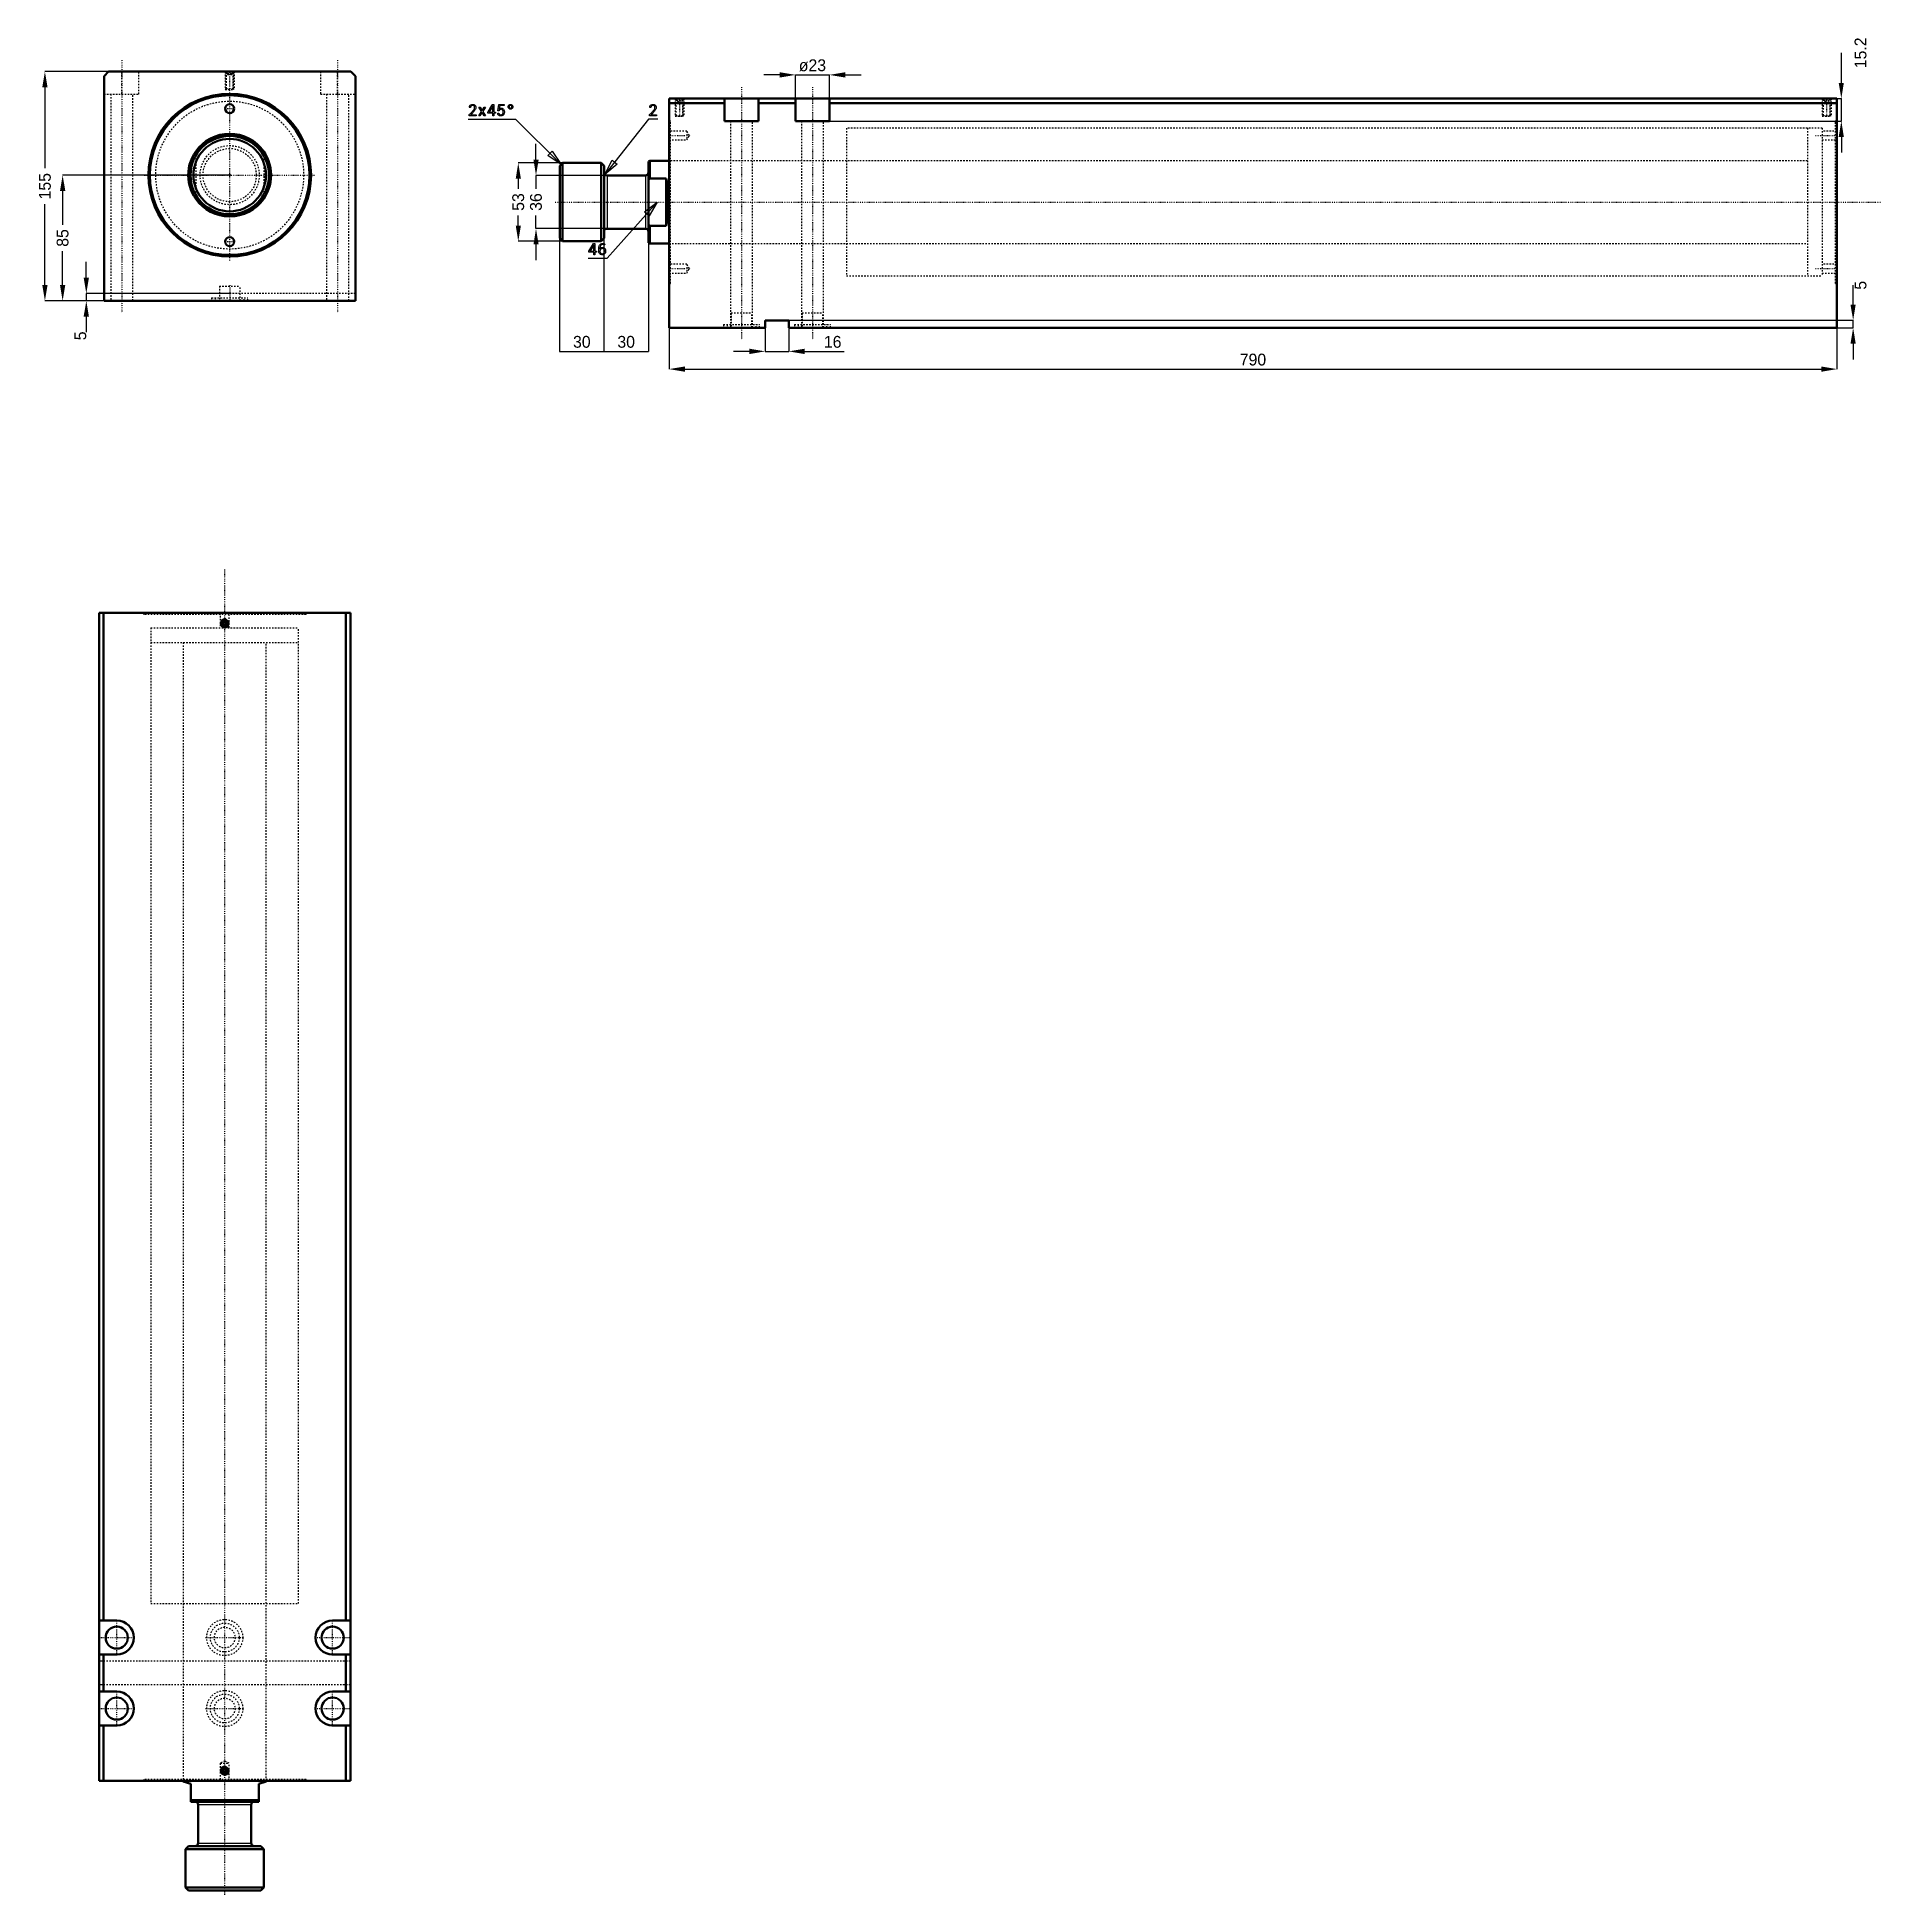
# Model space of a CAD drawing. Header units: millimetres. Extents: x -130 to 1117, y -1163 to 93.
import ezdxf

# ---------------------------------------------------------------- set-up
doc = ezdxf.new("R2010")
doc.units = ezdxf.units.MM
doc.linetypes.add('Center', pattern=[1.5, 0.45, -0.5, 0.05, -0.5])
doc.linetypes.add('Dashed', pattern=[2, 1, -1])
for name, color, linetype, lineweight in [('2d ConnectionPoints', 7, 'Continuous', 50), ('AM_0', 7, 'Continuous', 50), ('AM_4', 3, 'Continuous', 25), ('AM_5', 3, 'Continuous', 25), ('AM_7', 7, 'Center', 25), ('AM_9', 6, 'Dashed', 25)]:
    doc.layers.add(name, color=color, linetype=linetype, lineweight=lineweight)
doc.dimstyles.new('ISO-25', dxfattribs={"dimtxt": 2.5, "dimasz": 2.5, "dimexe": 1.25, "dimexo": 0.625, "dimtad": 1, "dimtxsty": 'Standard', "dimcen": 2.5, "dimadec": 0, "dimazin": 0, "dimtfac": 1, "dimtmove": 0, "dimatfit": 3, "dimfxl": 0, "dimarcsym": 0})

# ---------------------------------------------------------------- blocks, each defined once
blk = doc.blocks.new('1_JECX_MF_TLA_100_650_0_rod__0_in_JECX_MF_160_TLA_100_650_0__0')
at = {"layer": 'AM_0'}
for p, q in [((-23, 13.2), (-23, 16)), ((23, 16), (23, 13.2)), ((-23, -16), (-23, -13.2)), ((23, -13.2), (23, -16))]:
    blk.add_line(p, q, dxfattribs=at)
for points in [[(-23, 16), (-24.3, 13.9), (-25.4, 11.7), (-26.3, 9.5), (-27.1, 7.1), (-27.6, 4.8), (-27.9, 2.3), (-28, -0.1), (-27.9, -2.6), (-27.6, -5), (-27, -7.4), (-26.3, -9.7), (-25.3, -11.9), (-24.2, -14.1), (-23, -16)], [(23, -16), (24.3, -13.9), (25.4, -11.7), (26.3, -9.5), (27.1, -7.1), (27.6, -4.8), (27.9, -2.3), (28, 0.1), (27.9, 2.6), (27.6, 5), (27, 7.4), (26.3, 9.7), (25.3, 11.9), (24.2, 14.1), (23, 16)]]:
    blk.add_lwpolyline(points, dxfattribs=at)
for radius in [26.5, 24.5]:
    blk.add_circle((0, 0), radius, dxfattribs=at)
for radius, start, end in [(28, 34.7719, 145.2281), (27.5, 33.2419, 146.7581), (27.5, 213.2419, 326.7581), (28, 214.7719, 325.2281)]:
    blk.add_arc((0, 0), radius, start, end, dxfattribs=at)
at = {"layer": 'AM_9'}
for p, q in [((-23, 13.2), (-23, -13.2)), ((23, 13.2), (23, -13.2))]:
    blk.add_line(p, q, dxfattribs=at)
for radius in [20, 18]:
    blk.add_circle((0, 0), radius, dxfattribs=at)
blk = doc.blocks.new('2_JECX_MF_EXLA_100_650_0_body__0_in_JECX_MF_160_TLA_100_650_0__0')
at = {"layer": 'AM_0'}
for p, q in [((-82, 70), (-85, 67)), ((-85, 67), (-85, -85)), ((82, 70), (-82, 70)), ((85, 67), (82, 70)), ((85, -85), (85, 67)), ((-85, -85), (85, -85))]:
    blk.add_line(p, q, dxfattribs=at)
for centre, radius in [((0, 0), 55), ((0, 0), 54), ((0, 45), 3), ((0, -45), 3)]:
    blk.add_circle(centre, radius, dxfattribs=at)
at = {"layer": 'AM_5', "linetype": 'Dashed'}
for p, q in [((-3, 70), (-3, 58)), ((3, 70), (3, 58))]:
    blk.add_line(p, q, dxfattribs=at)
at = {"layer": 'AM_7'}
for p, q in [((-73, 77.8), (-73, -92.7)), ((73, 77.8), (73, -92.7)), ((0, -57.8), (0, 70.6)), ((-3.2, 45), (3.1, 45)), ((-57.8, 0), (57.8, 0)), ((-3.2, -45), (3.1, -45)), ((0, -74.5), (0, -85.5))]:
    blk.add_line(p, q, dxfattribs=at)
at = {"layer": 'AM_9'}
for p, q in [((-73, 54.8), (-73, 70)), ((-61.5, 54.8), (-61.5, 70)), ((-3, 70), (-2.5, 69.5)), ((-2.5, 69.5), (-2.5, 58.5)), ((-2.5, 69.5), (2.5, 69.5)), ((-1.9, 70), (-2.4, 69.5)), ((-2.4, 69.5), (-2.4, 58)), ((-2.4, 69.5), (2.4, 69.5)), ((-1.4, 68), (-1.4, 70)), ((-1.4, 68), (1.4, 68)), ((-0.7, 68), (-0.7, 70)), ((0.7, 68), (0.7, 70)), ((1.4, 68), (1.4, 70)), ((2.4, 69.5), (1.9, 70)), ((2.4, 58), (2.4, 69.5)), ((2.5, 69.5), (3, 70)), ((2.5, 58.5), (2.5, 69.5)), ((61.5, 70), (61.5, 54.8)), ((73, 54.8), (73, 70)), ((-85, 54.8), (-61.5, 54.8)), ((-80.5, 54.8), (-80.5, -85)), ((-65.5, -85), (-65.5, 54.8)), ((-2.5, 58.5), (-3, 58)), ((-3, 58), (3, 58)), ((-2.5, 58.5), (2.5, 58.5)), ((3, 58), (2.5, 58.5)), ((61.5, 54.8), (85, 54.8)), ((65.5, 54.8), (65.5, -85)), ((80.5, -85), (80.5, 54.8)), ((-7, -75), (7, -75)), ((-7, -75), (-7, -85)), ((7, -85), (7, -75)), ((85, -80), (-85, -80)), ((-12.2, -82.9), (12.2, -82.9)), ((-12.2, -82.9), (-12.2, -85)), ((-9.8, -82.9), (-9.8, -85)), ((9.8, -85), (9.8, -82.9)), ((12.2, -85), (12.2, -82.9))]:
    blk.add_line(p, q, dxfattribs=at)
blk.add_circle((0, 0), 50, dxfattribs=at)
blk = doc.blocks.new('*D3')
at = {"layer": 'AM_5', "color": 0, "lineweight": -2}
for p, q in [((-82, 70), (-125, 70)), ((-125, 59.3), (-125, 4.6)), ((-125, -74.3), (-125, -19.6)), ((-85, -85), (-125, -85))]:
    blk.add_line(p, q, dxfattribs=at)
at = {"layer": 'AM_5', "color": 0}
for points in [[(-123.2, 59.3), (-126.8, 59.3), (-125, 70)], [(-126.8, -74.3), (-123.2, -74.3), (-125, -85)]]:
    blk.add_solid(points, dxfattribs=at)
at = {"layer": 'Defpoints', "color": 0}
for p in [(-82, 70), (-125, -85), (-85, -85)]:
    blk.add_point(p, dxfattribs=at)
at = {"layer": 'AM_5', "color": 0, "insert": (-125, -7.5), "char_height": 8, "attachment_point": 5, "rotation": 90}
blk.add_mtext('155', dxfattribs=at)
blk = doc.blocks.new('*D4')
at = {"layer": 'AM_5', "color": 0, "lineweight": -2}
for p, q in [((0, 0), (-113, 0)), ((-113, -10.7), (-113, -33.6)), ((-113, -74.3), (-113, -51.4)), ((-85, -85), (-113, -85))]:
    blk.add_line(p, q, dxfattribs=at)
at = {"layer": 'AM_5', "color": 0}
for points in [[(-111.2, -10.7), (-114.8, -10.7), (-113, 0)], [(-114.8, -74.3), (-111.2, -74.3), (-113, -85)]]:
    blk.add_solid(points, dxfattribs=at)
at = {"layer": 'Defpoints', "color": 0}
for p in [(0, 0), (-113, -85), (-85, -85)]:
    blk.add_point(p, dxfattribs=at)
at = {"layer": 'AM_5', "color": 0, "insert": (-113, -42.5), "char_height": 8, "attachment_point": 5, "rotation": 90}
blk.add_mtext('85', dxfattribs=at)
blk = doc.blocks.new('*D5')
at = {"layer": 'AM_5', "color": 0, "lineweight": -2}
for p, q in [((-97, -69.3), (-97, -58.7)), ((0, -80), (-97, -80)), ((-97, -80), (-97, -85)), ((-85, -85), (-97, -85)), ((-97, -95.7), (-97, -106.3))]:
    blk.add_line(p, q, dxfattribs=at)
at = {"layer": 'AM_5', "color": 0}
for points in [[(-98.8, -69.3), (-95.2, -69.3), (-97, -80)], [(-95.2, -95.7), (-98.8, -95.7), (-97, -85)]]:
    blk.add_solid(points, dxfattribs=at)
at = {"layer": 'Defpoints', "color": 0}
for p in [(-97, -85), (-85, -85), (0, -80)]:
    blk.add_point(p, dxfattribs=at)
at = {"layer": 'AM_5', "color": 0, "insert": (-101, -108.7), "char_height": 8, "attachment_point": 5, "rotation": 90}
blk.add_mtext('5', dxfattribs=at)
blk = doc.blocks.new('1_JECX_MF_TLA_100_650_0_rod__0_in_JECX_MF_160_TLA_100_650_0__4')
at = {"layer": 'AM_0'}
for p, q in [((-28, 0), (-28, -0.4)), ((28, -0.4), (28, 0)), ((-23, -2), (-28, -0.4)), ((-23, -14), (-23, -2)), ((28, -0.4), (23, -2)), ((23, -2), (23, -14)), ((-23, -13), (23, -13)), ((-23, -14), (23, -14)), ((-18, -16), (-18, -42)), ((18, -42), (18, -16)), ((-24.5, -44), (-26.5, -46)), ((-26.5, -46), (26.5, -46)), ((-26.5, -46), (-26.5, -72)), ((-24.5, -44), (24.5, -44)), ((26.5, -46), (24.5, -44)), ((26.5, -72), (26.5, -46)), ((-26.5, -72), (-24.5, -74)), ((-26.5, -72), (26.5, -72)), ((-24.5, -74), (24.5, -74)), ((24.5, -74), (26.5, -72))]:
    blk.add_line(p, q, dxfattribs=at)
for centre, start, end in [((-20, -16), 360, 90), ((20, -16), 90, 180), ((-20, -42), 270, 360), ((20, -42), 180, 270)]:
    blk.add_arc(centre, 2, start, end, dxfattribs=at)
at = {"layer": 'AM_4'}
for p, q in [((-18, -16), (18, -16)), ((-18, -42), (18, -42))]:
    blk.add_line(p, q, dxfattribs=at)
at = {"layer": 'AM_7'}
blk.add_line((0, -77), (0, 819.7), dxfattribs=at)
at = {"layer": 'AM_9'}
for p, q in [((-50, 780), (50, 780)), ((-50, 780), (-50, 770)), ((50, 770), (50, 780)), ((-50, 770), (50, 770)), ((-28, 770), (-28, 0)), ((28, 0), (28, 770))]:
    blk.add_line(p, q, dxfattribs=at)
blk = doc.blocks.new('2_JECX_MF_EXLA_100_650_0_body__0_in_JECX_MF_160_TLA_100_650_0__4')
at = {"layer": 'AM_0'}
for p, q in [((85, 790), (-85, 790)), ((-85, 790), (-85, 0)), ((-82, 790), (-82, 108.5)), ((-0.7, 784.2), (-1.4, 783)), ((-1.4, 783), (-0.7, 781.8)), ((0.7, 784.2), (-0.7, 784.2)), ((-0.7, 781.8), (0.7, 781.8)), ((1.4, 783), (0.7, 784.2)), ((0.7, 781.8), (1.4, 783)), ((82, 790), (82, 108.5)), ((85, 790), (85, 0)), ((-73, 108.5), (-85, 108.5)), ((85, 108.5), (73, 108.5)), ((-85, 85.5), (-73, 85.5)), ((-82, 85.5), (-82, 60.5)), ((73, 85.5), (85, 85.5)), ((82, 85.5), (82, 60.5)), ((-73, 60.5), (-85, 60.5)), ((85, 60.5), (73, 60.5)), ((-85, 37.5), (-73, 37.5)), ((-82, 37.5), (-82, 0)), ((73, 37.5), (85, 37.5)), ((82, 37.5), (82, 0)), ((85, 0), (-85, 0)), ((-0.7, 8.3), (-1.4, 7)), ((-1.4, 7), (-0.7, 5.8)), ((0.7, 8.3), (-0.7, 8.3)), ((-0.7, 5.8), (0.7, 5.8)), ((1.4, 7), (0.7, 8.3)), ((0.7, 5.8), (1.4, 7))]:
    blk.add_line(p, q, dxfattribs=at)
for centre, radius in [((0, 783), 2.46), ((0, 783), 2.4), ((0, 783), 1.9), ((-73, 97), 7.5), ((73, 97), 7.5), ((-73, 49), 7.5), ((73, 49), 7.5), ((0, 7), 2.46), ((0, 7), 2.4), ((0, 7), 1.9)]:
    blk.add_circle(centre, radius, dxfattribs=at)
for centre, start, end in [((-73, 97), 270, 90), ((73, 97), 90, 270), ((-73, 49), 270, 90), ((73, 49), 90, 270)]:
    blk.add_arc(centre, 11.5, start, end, dxfattribs=at)
at = {"layer": 'AM_5'}
for centre in [(0, 783), (0, 7)]:
    blk.add_arc(centre, 3, 75, 15, dxfattribs=at)
at = {"layer": 'AM_7'}
for p, q in [((-3.2, 783), (3.1, 783)), ((-73, 84.9), (-73, 109.1)), ((73, 84.9), (73, 109.1)), ((-85.1, 97), (-60.9, 97)), ((-12.9, 97), (12.9, 97)), ((60.9, 97), (85.1, 97)), ((-73, 36.9), (-73, 61.1)), ((73, 36.9), (73, 61.1)), ((-85.1, 49), (-60.9, 49)), ((-12.9, 49), (12.9, 49)), ((60.9, 49), (85.1, 49)), ((-3.2, 7), (3.1, 7))]:
    blk.add_line(p, q, dxfattribs=at)
at = {"layer": 'AM_9'}
for p, q in [((-55, 790), (-55, 789)), ((55, 789), (-55, 789)), ((-54, 790), (-54, 789)), ((-50, 780), (50, 780)), ((-50, 780), (-50, 120)), ((-3, 790), (-3, 780)), ((3, 780), (3, 790)), ((50, 120), (50, 780)), ((54, 789), (54, 790)), ((55, 789), (55, 790)), ((-50, 120), (50, 120)), ((-28, 120), (-28, 0)), ((28, 0), (28, 120)), ((85, 81), (-85, 81)), ((85, 65), (-85, 65)), ((0, 13.7), (-3, 12)), ((3, 12), (0, 13.7)), ((55, 1), (-55, 1)), ((-55, 1), (-55, 0)), ((-54, 1), (-54, 0)), ((-3, 12), (-3, 0)), ((-3, 12), (3, 12)), ((3, 0), (3, 12)), ((54, 0), (54, 1)), ((55, 0), (55, 1))]:
    blk.add_line(p, q, dxfattribs=at)
for centre, radius in [((0, 97), 12.2), ((0, 97), 9.75), ((0, 97), 7), ((0, 49), 12.2), ((0, 49), 9.75), ((0, 49), 7)]:
    blk.add_circle(centre, radius, dxfattribs=at)
blk = doc.blocks.new('1_JECX_MF_TLA_100_650_0_rod__0_in_JECX_MF_160_TLA_100_650_0__2')
at = {"layer": 'AM_0'}
for p, q in [((-72, 26.5), (-74, 24.5)), ((-46, 26.5), (-72, 26.5)), ((-72, 26.5), (-72, -26.5)), ((-44, 24.5), (-46, 26.5)), ((-46, 26.5), (-46, -26.5)), ((-13, 28), (-14, 27.5)), ((-14, 27.5), (-14, -27.5)), ((0, 28), (-13, 28)), ((-13, 28), (-13, 16)), ((-74, 24.5), (-74, -24.5)), ((-44, 24.5), (-44, -24.5)), ((-16, 18), (-42, 18)), ((-13, 16), (-14, 15.1)), ((-2, 16), (-13, 16)), ((-2, 16), (-2, -16)), ((-74, -24.5), (-72, -26.5)), ((-46, -26.5), (-44, -24.5)), ((-42, -18), (-16, -18)), ((-14, -15.1), (-13, -16)), ((-13, -16), (-2, -16)), ((-13, -16), (-13, -28)), ((-72, -26.5), (-46, -26.5)), ((-14, -27.5), (-13, -28)), ((-13, -28), (0, -28))]:
    blk.add_line(p, q, dxfattribs=at)
blk.add_lwpolyline([(-2, -16), (-1.6, -13.9), (-1.2, -11.7), (-0.9, -9.5), (-0.7, -7.1), (-0.5, -4.8), (-0.4, -2.3), (-0.4, 0.1), (-0.4, 2.6), (-0.5, 5), (-0.7, 7.4), (-0.9, 9.7), (-1.2, 11.9), (-1.6, 14.1), (-2, 16)], dxfattribs=at)
for centre, start, end in [((-42, 20), 180, 270), ((-16, 20), 270, 360), ((-42, -20), 90, 180), ((-16, -20), 0, 90)]:
    blk.add_arc(centre, 2, start, end, dxfattribs=at)
at = {"layer": 'AM_4'}
for p, q in [((-42, 18), (-42, -18)), ((-16, 18), (-16, -18))]:
    blk.add_line(p, q, dxfattribs=at)
at = {"layer": 'AM_7'}
blk.add_line((-77, 0), (819.7, 0), dxfattribs=at)
at = {"layer": 'AM_9'}
for p, q in [((770, 50), (770, -50)), ((780, 50), (770, 50)), ((780, 50), (780, -50)), ((770, 28), (0, 28)), ((0, -28), (770, -28)), ((770, -50), (780, -50))]:
    blk.add_line(p, q, dxfattribs=at)
blk = doc.blocks.new('2_JECX_MF_EXLA_100_650_0_body__0_in_JECX_MF_160_TLA_100_650_0__2')
at = {"layer": 'AM_0'}
for p, q in [((0, -85), (0, 70)), ((790, 70), (0, 70)), ((37.5, 67), (0, 67)), ((37.5, 70), (37.5, 54.8)), ((60.5, 54.8), (60.5, 70)), ((85.5, 67), (60.5, 67)), ((85.5, 70), (85.5, 54.8)), ((108.5, 54.8), (108.5, 70)), ((790, 67), (108.5, 67)), ((790, -85), (790, 70)), ((37.5, 54.8), (60.5, 54.8)), ((85.5, 54.8), (108.5, 54.8)), ((65, -85), (0, -85)), ((65, -80), (65, -85)), ((81, -80), (65, -80)), ((81, -85), (81, -80)), ((790, -85), (81, -85))]:
    blk.add_line(p, q, dxfattribs=at)
at = {"layer": 'AM_5', "linetype": 'Dashed'}
for p, q in [((4, 70), (4, 58)), ((10, 70), (10, 58)), ((780, 70), (780, 58)), ((786, 70), (786, 58))]:
    blk.add_line(p, q, dxfattribs=at)
at = {"layer": 'AM_7'}
for p, q in [((49, 77.8), (49, -92.7)), ((97, 77.8), (97, -92.7)), ((7, 70.6), (7, 57.4)), ((783, 70.6), (783, 57.4)), ((-0.7, 45), (14.4, 45)), ((775.6, 45), (790.7, 45)), ((-0.7, -45), (14.4, -45)), ((775.6, -45), (790.7, -45))]:
    blk.add_line(p, q, dxfattribs=at)
at = {"layer": 'AM_9'}
for p, q in [((4, 70), (4.5, 69.5)), ((4.5, 69.5), (4.5, 58.5)), ((4.5, 69.5), (9.5, 69.5)), ((5.1, 70), (4.6, 69.5)), ((4.6, 69.5), (4.6, 58)), ((4.6, 69.5), (9.4, 69.5)), ((5.8, 68), (5.8, 70)), ((5.8, 68), (8.2, 68)), ((7, 68), (7, 70)), ((8.2, 68), (8.2, 70)), ((9.4, 69.5), (8.9, 70)), ((9.4, 58), (9.4, 69.5)), ((9.5, 69.5), (10, 70)), ((9.5, 58.5), (9.5, 69.5)), ((780, 70), (780.5, 69.5)), ((780.5, 69.5), (780.5, 58.5)), ((780.5, 69.5), (785.5, 69.5)), ((781.1, 70), (780.6, 69.5)), ((780.6, 69.5), (785.4, 69.5)), ((780.6, 69.5), (780.6, 58)), ((781.8, 68), (781.8, 70)), ((781.8, 68), (784.2, 68)), ((783, 68), (783, 70)), ((784.2, 68), (784.2, 70)), ((785.4, 69.5), (784.9, 70)), ((785.4, 58), (785.4, 69.5)), ((785.5, 69.5), (786, 70)), ((785.5, 58.5), (785.5, 69.5)), ((1, 55), (0, 55)), ((1, 54), (0, 54)), ((1, -55), (1, 55)), ((4.5, 58.5), (4, 58)), ((4, 58), (10, 58)), ((4.5, 58.5), (9.5, 58.5)), ((10, 58), (9.5, 58.5)), ((41.5, 54.8), (41.5, -85)), ((56.5, -85), (56.5, 54.8)), ((89.5, 54.8), (89.5, -85)), ((104.5, -85), (104.5, 54.8)), ((780.5, 58.5), (780, 58)), ((780, 58), (786, 58)), ((780.5, 58.5), (785.5, 58.5)), ((786, 58), (785.5, 58.5)), ((789, -55), (789, 55)), ((790, 55), (789, 55)), ((790, 54), (789, 54)), ((12, 48), (0, 48)), ((0, 42), (12, 42)), ((13.7, 45), (12, 48)), ((12, 48), (12, 42)), ((12, 42), (13.7, 45)), ((780, 50), (120, 50)), ((120, 50), (120, -50)), ((780, 50), (780, -50)), ((790, 48), (780, 48)), ((780, 42), (790, 42)), ((120, 28), (0, 28)), ((0, -28), (120, -28)), ((12, -42), (0, -42)), ((0, -48), (12, -48)), ((13.7, -45), (12, -42)), ((12, -42), (12, -48)), ((12, -48), (13.7, -45)), ((120, -50), (780, -50)), ((790, -42), (780, -42)), ((780, -48), (790, -48)), ((0, -54), (1, -54)), ((0, -55), (1, -55)), ((789, -54), (790, -54)), ((789, -55), (790, -55)), ((42, -75), (56, -75)), ((42, -75), (42, -85)), ((56, -85), (56, -75)), ((90, -75), (104, -75)), ((90, -75), (90, -85)), ((104, -85), (104, -75)), ((36.8, -82.9), (61.2, -82.9)), ((36.8, -82.9), (36.8, -85)), ((39.2, -82.9), (39.2, -85)), ((58.8, -85), (58.8, -82.9)), ((61.2, -85), (61.2, -82.9)), ((84.8, -82.9), (109.2, -82.9)), ((84.8, -82.9), (84.8, -85)), ((87.3, -82.9), (87.3, -85)), ((106.8, -85), (106.8, -82.9)), ((109.2, -85), (109.2, -82.9))]:
    blk.add_line(p, q, dxfattribs=at)
blk = doc.blocks.new('*D21')
at = {"layer": 'AM_5', "color": 0, "lineweight": -2}
for p, q in [((372.1, 67.8), (361.4, 67.8)), ((382.7, 51.8), (382.7, 67.8)), ((382.7, 67.8), (405.7, 67.8)), ((405.7, 51.8), (405.7, 67.8)), ((416.4, 67.8), (427.1, 67.8))]:
    blk.add_line(p, q, dxfattribs=at)
at = {"layer": 'AM_5', "color": 0}
for points in [[(372.1, 69.6), (372.1, 66), (382.7, 67.8)], [(416.4, 69.6), (416.4, 66), (405.7, 67.8)]]:
    blk.add_solid(points, dxfattribs=at)
at = {"layer": 'Defpoints', "color": 0}
for p in [(405.7, 67.8), (382.7, 51.8), (405.7, 51.8)]:
    blk.add_point(p, dxfattribs=at)
at = {"layer": 'AM_5', "color": 0, "insert": (394.2, 74.2), "char_height": 8, "attachment_point": 5}
blk.add_mtext('ø23', dxfattribs=at)
blk = doc.blocks.new('*D22')
at = {"layer": 'AM_5', "color": 0, "lineweight": -2}
for p, q in [((1090.2, 62.4), (1090.2, 82.7)), ((405.7, 51.8), (1090.2, 51.8)), ((1090.2, 36.6), (1090.2, 51.8)), ((405.7, 36.6), (1090.2, 36.6)), ((1090.2, 25.9), (1090.2, 15.2))]:
    blk.add_line(p, q, dxfattribs=at)
at = {"layer": 'AM_5', "color": 0}
for points in [[(1088.4, 62.4), (1091.9, 62.4), (1090.2, 51.8)], [(1088.4, 25.9), (1091.9, 25.9), (1090.2, 36.6)]]:
    blk.add_solid(points, dxfattribs=at)
at = {"layer": 'Defpoints', "color": 0}
for p in [(405.7, 51.8), (1090.2, 51.8), (405.7, 36.6)]:
    blk.add_point(p, dxfattribs=at)
at = {"layer": 'AM_5', "color": 0, "insert": (1103.2, 82.7), "char_height": 8, "attachment_point": 5, "rotation": 90}
blk.add_mtext('15.2', dxfattribs=at)
blk = doc.blocks.new('*D23')
at = {"layer": 'AM_5', "color": 0, "lineweight": -2}
for p, q in [((297.2, -103.2), (297.2, -131.2)), ((1087.2, -103.2), (1087.2, -131.2)), ((307.9, -131.2), (1076.6, -131.2))]:
    blk.add_line(p, q, dxfattribs=at)
at = {"layer": 'AM_5', "color": 0}
for points in [[(307.9, -129.4), (307.9, -133), (297.2, -131.2)], [(1076.6, -129.4), (1076.6, -133), (1087.2, -131.2)]]:
    blk.add_solid(points, dxfattribs=at)
at = {"layer": 'Defpoints', "color": 0}
for p in [(297.2, -103.2), (1087.2, -103.2), (1087.2, -131.2)]:
    blk.add_point(p, dxfattribs=at)
at = {"layer": 'AM_5', "color": 0, "insert": (692.2, -124.8), "char_height": 8, "attachment_point": 5}
blk.add_mtext('790', dxfattribs=at)
blk = doc.blocks.new('*D24')
at = {"layer": 'AM_5', "color": 0, "lineweight": -2}
for p, q in [((253.2, -42.7), (253.2, -119.2)), ((283.2, -38.2), (283.2, -119.2)), ((253.2, -119.2), (283.2, -119.2))]:
    blk.add_line(p, q, dxfattribs=at)
at = {"layer": 'Defpoints', "color": 0}
for p in [(253.2, -42.7), (283.2, -38.2), (283.2, -119.2)]:
    blk.add_point(p, dxfattribs=at)
at = {"layer": 'AM_5', "color": 0, "insert": (268.2, -112.8), "char_height": 8, "attachment_point": 5}
blk.add_mtext('30', dxfattribs=at)
blk = doc.blocks.new('*D25')
at = {"layer": 'AM_5', "color": 0, "lineweight": -2}
for p, q in [((223.2, -42.7), (223.2, -119.2)), ((253.2, -42.7), (253.2, -119.2)), ((223.2, -119.2), (253.2, -119.2))]:
    blk.add_line(p, q, dxfattribs=at)
at = {"layer": 'Defpoints', "color": 0}
for p in [(223.2, -42.7), (253.2, -42.7), (253.2, -119.2)]:
    blk.add_point(p, dxfattribs=at)
at = {"layer": 'AM_5', "color": 0, "insert": (238.2, -112.8), "char_height": 8, "attachment_point": 5}
blk.add_mtext('30', dxfattribs=at)
blk = doc.blocks.new('*D26')
at = {"layer": 'AM_5', "color": 0, "lineweight": -2}
for p, q in [((225.2, 8.3), (195.2, 8.3)), ((195.2, -2.4), (195.2, -9.2)), ((195.2, -34.1), (195.2, -27.3)), ((225.2, -44.7), (195.2, -44.7))]:
    blk.add_line(p, q, dxfattribs=at)
at = {"layer": 'AM_5', "color": 0}
for points in [[(193.5, -2.4), (197, -2.4), (195.2, 8.3)], [(193.5, -34.1), (197, -34.1), (195.2, -44.7)]]:
    blk.add_solid(points, dxfattribs=at)
at = {"layer": 'Defpoints', "color": 0}
for p in [(195.2, 8.3), (225.2, 8.3), (225.2, -44.7)]:
    blk.add_point(p, dxfattribs=at)
at = {"layer": 'AM_5', "color": 0, "insert": (195.2, -18.2), "char_height": 8, "attachment_point": 5, "rotation": 90}
blk.add_mtext('53', dxfattribs=at)
blk = doc.blocks.new('*D27')
at = {"layer": 'AM_5', "color": 0, "lineweight": -2}
for p, q in [((207.2, 10.4), (207.2, 21.1)), ((255.2, -0.2), (207.2, -0.2)), ((207.2, -0.2), (207.2, -9.2)), ((207.2, -36.2), (207.2, -27.3)), ((255.2, -36.2), (207.2, -36.2)), ((207.2, -46.9), (207.2, -57.6))]:
    blk.add_line(p, q, dxfattribs=at)
at = {"layer": 'AM_5', "color": 0}
for points in [[(205.5, 10.4), (209, 10.4), (207.2, -0.2)], [(205.5, -46.9), (209, -46.9), (207.2, -36.2)]]:
    blk.add_solid(points, dxfattribs=at)
at = {"layer": 'Defpoints', "color": 0}
for p in [(207.2, -0.2), (255.2, -0.2), (255.2, -36.2)]:
    blk.add_point(p, dxfattribs=at)
at = {"layer": 'AM_5', "color": 0, "insert": (207.2, -18.2), "char_height": 8, "attachment_point": 5, "rotation": 90}
blk.add_mtext('36', dxfattribs=at)
blk = doc.blocks.new('*D28')
at = {"layer": 'AM_5', "color": 0, "lineweight": -2}
for p, q in [((362.2, -98.2), (362.2, -119.2)), ((378.2, -103.2), (378.2, -119.2)), ((351.6, -119.2), (340.9, -119.2)), ((362.2, -119.2), (378.2, -119.2)), ((388.9, -119.2), (415.6, -119.2))]:
    blk.add_line(p, q, dxfattribs=at)
at = {"layer": 'AM_5', "color": 0}
for points in [[(351.6, -117.4), (351.6, -121), (362.2, -119.2)], [(388.9, -117.4), (388.9, -121), (378.2, -119.2)]]:
    blk.add_solid(points, dxfattribs=at)
at = {"layer": 'Defpoints', "color": 0}
for p in [(362.2, -98.2), (378.2, -103.2), (378.2, -119.2)]:
    blk.add_point(p, dxfattribs=at)
at = {"layer": 'AM_5', "color": 0, "insert": (407.9, -112.8), "char_height": 8, "attachment_point": 5}
blk.add_mtext('16', dxfattribs=at)
blk = doc.blocks.new('*D29')
at = {"layer": 'AM_5', "color": 0, "lineweight": -2}
for p, q in [((1098.2, -87.6), (1098.2, -74.5)), ((362.2, -98.2), (1098.2, -98.2)), ((1098.2, -103.2), (1098.2, -98.2)), ((378.2, -103.2), (1098.2, -103.2)), ((1098.2, -113.9), (1098.2, -124.6))]:
    blk.add_line(p, q, dxfattribs=at)
at = {"layer": 'AM_5', "color": 0}
for points in [[(1096.4, -87.6), (1099.9, -87.6), (1098.2, -98.2)], [(1096.4, -113.9), (1099.9, -113.9), (1098.2, -103.2)]]:
    blk.add_solid(points, dxfattribs=at)
at = {"layer": 'Defpoints', "color": 0}
for p in [(362.2, -98.2), (378.2, -103.2), (1098.2, -103.2)]:
    blk.add_point(p, dxfattribs=at)
at = {"layer": 'AM_5', "color": 0, "insert": (1103.2, -74.5), "char_height": 8, "attachment_point": 5, "rotation": 90}
blk.add_mtext('5', dxfattribs=at)

msp = doc.modelspace()

# ---------------------------------------------------------------- linework, layer by layer
at = {"layer": '2d ConnectionPoints'}
for p in [(0, 0), (297.232, -18.22), (-3.368, -1086.097)]:
    msp.add_point(p, dxfattribs=at)
at = {"layer": 'AM_5'}
for p, q in [((161.232, 37.78), (193.232, 37.78)), ((193.232, 37.78), (224.232, 7.28)), ((283.232, 37.78), (253.818, 0.366)), ((289.632, 37.78), (283.232, 37.78)), ((255.232, -56.22), (289.232, -18.22)), ((242.432, -56.22), (255.232, -56.22))]:
    msp.add_line(p, q, dxfattribs=at)
for points in [[(162.267, 41.158), (162.267, 41.158), (162.61, 41.471), (163.098, 41.928), (163.098, 41.928), (163.555, 42.371), (163.843, 42.658), (163.843, 42.658), (164.118, 42.947), (164.513, 43.402), (164.513, 43.402), (164.886, 43.882), (165.122, 44.215), (165.122, 44.215), (165.33, 44.548), (165.555, 45.021), (165.555, 45.021), (165.676, 45.465), (165.699, 45.744), (165.699, 45.744), (165.692, 45.901), (165.655, 46.122), (165.655, 46.122), (165.586, 46.328), (165.522, 46.456), (165.522, 46.456), (165.446, 46.576), (165.312, 46.733), (165.312, 46.733), (165.154, 46.866), (165.036, 46.94), (165.036, 46.94), (164.909, 47.002), (164.708, 47.069), (164.708, 47.069), (164.493, 47.105), (164.342, 47.112), (164.342, 47.112), (164.175, 47.105), (163.939, 47.067), (163.939, 47.067), (163.72, 46.998), (163.583, 46.935), (163.583, 46.935), (163.455, 46.858), (163.286, 46.718), (163.286, 46.718), (163.143, 46.55), (163.063, 46.423), (163.063, 46.423), (162.995, 46.284), (162.922, 46.057), (162.922, 46.057), (162.883, 45.808), (162.875, 45.63), (162.095, 45.63), (162.095, 45.63), (162.108, 45.896), (162.171, 46.268), (162.171, 46.268), (162.288, 46.605), (162.397, 46.81), (162.397, 46.81), (162.526, 46.998), (162.751, 47.244), (162.751, 47.244), (163.014, 47.447), (163.211, 47.559), (163.211, 47.559), (163.42, 47.651), (163.75, 47.75), (163.75, 47.75), (164.099, 47.803), (164.342, 47.814), (164.342, 47.814), (164.57, 47.804), (164.9, 47.754), (164.9, 47.754), (165.215, 47.661), (165.418, 47.574), (165.418, 47.574), (165.61, 47.47), (165.867, 47.279), (165.867, 47.279), (166.089, 47.049), (166.216, 46.872), (166.216, 46.872), (166.324, 46.681), (166.441, 46.368), (166.441, 46.368), (166.503, 46.025), (166.515, 45.78), (166.515, 45.78), (166.498, 45.503), (166.405, 45.077), (166.405, 45.077), (166.233, 44.639), (166.073, 44.34), (166.073, 44.34), (165.891, 44.043), (165.594, 43.613), (165.594, 43.613), (165.271, 43.202), (165.041, 42.939), (165.041, 42.939), (164.793, 42.671), (164.378, 42.237), (164.378, 42.237), (163.909, 41.765), (163.567, 41.428), (163.016, 40.887), (166.739, 40.882), (166.739, 40.18), (161.991, 40.18), (161.991, 40.908), (162.267, 41.158)], [(170.305, 43.035), (168.547, 45.9), (169.457, 45.9), (170.768, 43.732), (172.146, 45.9), (172.973, 45.9), (171.236, 43.102), (173.056, 40.18), (172.135, 40.18), (170.752, 42.426), (169.291, 40.18), (168.449, 40.18), (170.305, 43.035)], [(177.911, 41.844), (174.542, 41.844), (174.542, 42.52), (177.61, 47.72), (178.639, 47.72), (178.639, 42.546), (179.763, 42.546), (179.763, 41.844), (178.639, 41.844), (178.639, 40.18), (177.911, 40.18), (177.911, 41.844)], [(177.922, 42.546), (177.922, 46.846), (175.436, 42.546), (177.922, 42.546)], [(183.443, 40.086), (183.443, 40.086), (183.208, 40.094), (182.874, 40.136), (182.874, 40.136), (182.559, 40.215), (182.361, 40.287), (182.361, 40.287), (182.176, 40.376), (181.927, 40.542), (181.927, 40.542), (181.712, 40.748), (181.589, 40.908), (181.589, 40.908), (181.485, 41.085), (181.373, 41.384), (181.373, 41.384), (181.312, 41.722), (181.301, 41.969), (182.112, 41.969), (182.112, 41.969), (182.127, 41.735), (182.206, 41.431), (182.206, 41.431), (182.353, 41.18), (182.489, 41.043), (182.489, 41.043), (182.649, 40.931), (182.924, 40.809), (182.924, 40.809), (183.24, 40.744), (183.474, 40.731), (183.474, 40.731), (183.675, 40.742), (183.95, 40.8), (183.95, 40.8), (184.193, 40.908), (184.337, 41.007), (184.337, 41.007), (184.467, 41.124), (184.635, 41.325), (184.635, 41.325), (184.77, 41.558), (184.842, 41.73), (184.842, 41.73), (184.9, 41.912), (184.963, 42.198), (184.963, 42.198), (184.997, 42.498), (185.003, 42.707), (185.003, 42.707), (184.997, 42.898), (184.964, 43.176), (184.964, 43.176), (184.903, 43.443), (184.847, 43.615), (184.847, 43.615), (184.778, 43.778), (184.651, 43.997), (184.651, 43.997), (184.494, 44.188), (184.374, 44.298), (184.374, 44.298), (184.241, 44.392), (184.019, 44.493), (184.019, 44.493), (183.77, 44.548), (183.589, 44.558), (183.589, 44.558), (183.396, 44.546), (183.123, 44.479), (183.123, 44.479), (182.871, 44.355), (182.715, 44.241), (182.715, 44.241), (182.573, 44.105), (182.398, 43.866), (182.398, 43.866), (182.267, 43.584), (182.205, 43.373), (181.415, 43.373), (181.956, 47.741), (185.627, 47.741), (185.627, 47.065), (182.694, 47.065), (182.361, 44.564), (182.361, 44.564), (182.471, 44.698), (182.644, 44.874), (182.644, 44.874), (182.824, 45.018), (182.949, 45.097), (182.949, 45.097), (183.08, 45.161), (183.294, 45.231), (183.294, 45.231), (183.526, 45.269), (183.693, 45.276), (183.693, 45.276), (183.948, 45.262), (184.304, 45.19), (184.304, 45.19), (184.628, 45.056), (184.826, 44.933), (184.826, 44.933), (185.008, 44.786), (185.247, 44.528), (185.247, 44.528), (185.445, 44.226), (185.554, 43.999), (185.554, 43.999), (185.644, 43.758), (185.741, 43.376), (185.741, 43.376), (185.794, 42.97), (185.804, 42.686), (185.804, 42.686), (185.792, 42.388), (185.73, 41.966), (185.73, 41.966), (185.614, 41.575), (185.507, 41.332), (185.507, 41.332), (185.379, 41.106), (185.151, 40.807), (185.151, 40.807), (184.88, 40.556), (184.675, 40.414), (184.675, 40.414), (184.455, 40.296), (184.1, 40.168), (184.1, 40.168), (183.715, 40.1), (183.443, 40.086)], [(189.963, 44.652), (189.963, 44.652), (189.799, 44.661), (189.562, 44.706), (189.562, 44.706), (189.337, 44.79), (189.193, 44.868), (189.193, 44.868), (189.057, 44.96), (188.876, 45.122), (188.876, 45.122), (188.72, 45.311), (188.631, 45.453), (188.631, 45.453), (188.557, 45.603), (188.475, 45.838), (188.475, 45.838), (188.432, 46.083), (188.423, 46.254), (188.423, 46.254), (188.432, 46.424), (188.475, 46.67), (188.475, 46.67), (188.557, 46.904), (188.631, 47.054), (188.631, 47.054), (188.72, 47.196), (188.876, 47.385), (188.876, 47.385), (189.057, 47.547), (189.193, 47.639), (189.193, 47.639), (189.337, 47.717), (189.562, 47.801), (189.562, 47.801), (189.799, 47.847), (189.963, 47.855), (189.963, 47.855), (190.126, 47.847), (190.362, 47.801), (190.362, 47.801), (190.587, 47.717), (190.73, 47.639), (190.73, 47.639), (190.864, 47.547), (191.044, 47.386), (191.044, 47.386), (191.198, 47.198), (191.286, 47.057), (191.286, 47.057), (191.36, 46.908), (191.44, 46.673), (191.44, 46.673), (191.483, 46.426), (191.491, 46.254), (191.491, 46.254), (191.483, 46.082), (191.44, 45.834), (191.44, 45.834), (191.36, 45.6), (191.286, 45.45), (191.286, 45.45), (191.198, 45.31), (191.044, 45.121), (191.044, 45.121), (190.864, 44.96), (190.73, 44.868), (190.73, 44.868), (190.587, 44.79), (190.362, 44.706), (190.362, 44.706), (190.126, 44.661), (189.963, 44.652)], [(189.963, 45.286), (189.963, 45.286), (190.061, 45.292), (190.203, 45.319), (190.203, 45.319), (190.339, 45.37), (190.425, 45.416), (190.425, 45.416), (190.507, 45.472), (190.617, 45.57), (190.617, 45.57), (190.71, 45.684), (190.763, 45.77), (190.763, 45.77), (190.808, 45.861), (190.857, 46.003), (190.857, 46.003), (190.883, 46.151), (190.888, 46.254), (190.888, 46.254), (190.883, 46.356), (190.857, 46.505), (190.857, 46.505), (190.808, 46.646), (190.763, 46.737), (190.763, 46.737), (190.71, 46.823), (190.617, 46.937), (190.617, 46.937), (190.507, 47.035), (190.425, 47.091), (190.425, 47.091), (190.339, 47.138), (190.203, 47.188), (190.203, 47.188), (190.061, 47.216), (189.963, 47.221), (189.963, 47.221), (189.864, 47.216), (189.721, 47.188), (189.721, 47.188), (189.585, 47.138), (189.497, 47.091), (189.497, 47.091), (189.414, 47.035), (189.304, 46.937), (189.304, 46.937), (189.209, 46.823), (189.154, 46.737), (189.154, 46.737), (189.108, 46.646), (189.058, 46.505), (189.058, 46.505), (189.032, 46.356), (189.027, 46.254), (189.027, 46.254), (189.032, 46.151), (189.058, 46.003), (189.058, 46.003), (189.108, 45.861), (189.154, 45.77), (189.154, 45.77), (189.209, 45.684), (189.304, 45.57), (189.304, 45.57), (189.414, 45.472), (189.497, 45.416), (189.497, 45.416), (189.585, 45.37), (189.721, 45.319), (189.721, 45.319), (189.864, 45.292), (189.963, 45.286)], [(284.267, 41.158), (284.267, 41.158), (284.61, 41.471), (285.098, 41.928), (285.098, 41.928), (285.555, 42.371), (285.843, 42.658), (285.843, 42.658), (286.118, 42.947), (286.513, 43.402), (286.513, 43.402), (286.886, 43.882), (287.122, 44.215), (287.122, 44.215), (287.33, 44.548), (287.555, 45.021), (287.555, 45.021), (287.676, 45.465), (287.699, 45.744), (287.699, 45.744), (287.692, 45.901), (287.655, 46.122), (287.655, 46.122), (287.586, 46.328), (287.522, 46.456), (287.522, 46.456), (287.446, 46.576), (287.312, 46.733), (287.312, 46.733), (287.154, 46.866), (287.036, 46.94), (287.036, 46.94), (286.909, 47.002), (286.708, 47.069), (286.708, 47.069), (286.493, 47.105), (286.342, 47.112), (286.342, 47.112), (286.175, 47.105), (285.939, 47.067), (285.939, 47.067), (285.72, 46.998), (285.583, 46.935), (285.583, 46.935), (285.455, 46.858), (285.286, 46.718), (285.286, 46.718), (285.143, 46.55), (285.063, 46.423), (285.063, 46.423), (284.995, 46.284), (284.922, 46.057), (284.922, 46.057), (284.883, 45.808), (284.875, 45.63), (284.095, 45.63), (284.095, 45.63), (284.108, 45.896), (284.171, 46.268), (284.171, 46.268), (284.288, 46.605), (284.397, 46.81), (284.397, 46.81), (284.526, 46.998), (284.751, 47.244), (284.751, 47.244), (285.014, 47.447), (285.211, 47.559), (285.211, 47.559), (285.42, 47.651), (285.75, 47.75), (285.75, 47.75), (286.099, 47.803), (286.342, 47.814), (286.342, 47.814), (286.57, 47.804), (286.9, 47.754), (286.9, 47.754), (287.215, 47.661), (287.418, 47.574), (287.418, 47.574), (287.61, 47.47), (287.867, 47.279), (287.867, 47.279), (288.089, 47.049), (288.216, 46.872), (288.216, 46.872), (288.324, 46.681), (288.441, 46.368), (288.441, 46.368), (288.503, 46.025), (288.515, 45.78), (288.515, 45.78), (288.498, 45.503), (288.405, 45.077), (288.405, 45.077), (288.233, 44.639), (288.073, 44.34), (288.073, 44.34), (287.891, 44.043), (287.594, 43.613), (287.594, 43.613), (287.271, 43.202), (287.041, 42.939), (287.041, 42.939), (286.793, 42.671), (286.378, 42.237), (286.378, 42.237), (285.909, 41.765), (285.567, 41.428), (285.016, 40.887), (288.739, 40.882), (288.739, 40.18), (283.991, 40.18), (283.991, 40.908), (284.267, 41.158)], [(224.232, 7.28), (215.133, 13.24), (218.125, 16.282), (224.232, 7.28)], [(253.818, 0.366), (258.733, 10.07), (262.088, 7.433), (253.818, 0.366)], [(289.232, -18.22), (283.71, -27.592), (280.53, -24.747), (289.232, -18.22)], [(246.311, -52.156), (242.942, -52.156), (242.942, -51.48), (246.01, -46.28), (247.039, -46.28), (247.039, -51.454), (248.163, -51.454), (248.163, -52.156), (247.039, -52.156), (247.039, -53.82), (246.311, -53.82), (246.311, -52.156)], [(246.322, -51.454), (246.322, -47.154), (243.836, -51.454), (246.322, -51.454)], [(251.978, -53.882), (251.978, -53.882), (251.626, -53.866), (251.157, -53.78), (251.157, -53.78), (250.76, -53.621), (250.535, -53.474), (250.535, -53.474), (250.339, -53.299), (250.093, -52.992), (250.093, -52.992), (249.904, -52.631), (249.81, -52.361), (249.81, -52.361), (249.737, -52.068), (249.658, -51.583), (249.658, -51.583), (249.615, -51.046), (249.607, -50.658), (249.607, -50.658), (249.632, -49.862), (249.764, -48.802), (249.764, -48.802), (250.008, -47.903), (250.234, -47.393), (250.234, -47.393), (250.513, -46.966), (251.04, -46.504), (251.04, -46.504), (251.697, -46.255), (252.207, -46.207), (252.207, -46.207), (252.452, -46.214), (252.788, -46.253), (252.788, -46.253), (253.086, -46.324), (253.263, -46.389), (253.263, -46.389), (253.427, -46.467), (253.657, -46.601), (253.657, -46.601), (253.867, -46.757), (253.996, -46.873), (253.424, -47.341), (253.424, -47.341), (253.35, -47.255), (253.218, -47.14), (253.218, -47.14), (253.061, -47.041), (252.943, -46.985), (252.943, -46.985), (252.814, -46.937), (252.604, -46.885), (252.604, -46.885), (252.373, -46.857), (252.207, -46.852), (252.207, -46.852), (251.944, -46.872), (251.595, -46.979), (251.595, -46.979), (251.3, -47.178), (251.133, -47.362), (251.133, -47.362), (250.988, -47.572), (250.806, -47.913), (250.806, -47.913), (250.668, -48.285), (250.6, -48.55), (250.6, -48.55), (250.546, -48.827), (250.477, -49.263), (250.477, -49.263), (250.424, -49.724), (250.397, -50.045), (250.397, -50.045), (250.514, -49.821), (250.71, -49.528), (250.71, -49.528), (250.933, -49.286), (251.097, -49.153), (251.097, -49.153), (251.272, -49.043), (251.555, -48.925), (251.555, -48.925), (251.863, -48.861), (252.082, -48.849), (252.082, -48.849), (252.34, -48.863), (252.704, -48.939), (252.704, -48.939), (253.039, -49.08), (253.247, -49.21), (253.247, -49.21), (253.44, -49.364), (253.694, -49.631), (253.694, -49.631), (253.906, -49.94), (254.024, -50.17), (254.024, -50.17), (254.123, -50.412), (254.229, -50.788), (254.229, -50.788), (254.287, -51.18), (254.297, -51.449), (254.297, -51.449), (254.285, -51.729), (254.223, -52.125), (254.223, -52.125), (254.106, -52.492), (253.998, -52.72), (253.998, -52.72), (253.87, -52.932), (253.642, -53.212), (253.642, -53.212), (253.372, -53.447), (253.169, -53.578), (253.169, -53.578), (252.952, -53.688), (252.606, -53.806), (252.606, -53.806), (252.237, -53.87), (251.978, -53.882)], [(251.989, -53.227), (251.989, -53.227), (252.176, -53.218), (252.435, -53.17), (252.435, -53.17), (252.668, -53.081), (252.808, -52.998), (252.808, -52.998), (252.935, -52.9), (253.102, -52.725), (253.102, -52.725), (253.239, -52.517), (253.315, -52.361), (253.315, -52.361), (253.376, -52.193), (253.443, -51.921), (253.443, -51.921), (253.479, -51.627), (253.486, -51.418), (253.486, -51.418), (253.48, -51.222), (253.446, -50.943), (253.446, -50.943), (253.383, -50.682), (253.325, -50.518), (253.325, -50.518), (253.254, -50.364), (253.124, -50.159), (253.124, -50.159), (252.964, -49.984), (252.841, -49.884), (252.841, -49.884), (252.707, -49.799), (252.483, -49.708), (252.483, -49.708), (252.232, -49.659), (252.051, -49.65), (252.051, -49.65), (251.863, -49.66), (251.599, -49.712), (251.599, -49.712), (251.359, -49.809), (251.211, -49.899), (251.211, -49.899), (251.075, -50.006), (250.896, -50.194), (250.896, -50.194), (250.746, -50.413), (250.663, -50.578), (250.663, -50.578), (250.593, -50.754), (250.518, -51.033), (250.518, -51.033), (250.478, -51.332), (250.47, -51.542), (250.47, -51.542), (250.477, -51.734), (250.514, -52.005), (250.514, -52.005), (250.583, -52.256), (250.647, -52.413), (250.647, -52.413), (250.724, -52.56), (250.865, -52.754), (250.865, -52.754), (251.035, -52.918), (251.164, -53.011), (251.164, -53.011), (251.306, -53.089), (251.541, -53.173), (251.541, -53.173), (251.801, -53.219), (251.989, -53.227)]]:
    msp.add_lwpolyline(points, dxfattribs=at)

# ---------------------------------------------------------------- block references
for name, p in [('2_JECX_MF_EXLA_100_650_0_body__0_in_JECX_MF_160_TLA_100_650_0__0', (0, 0)), ('2_JECX_MF_EXLA_100_650_0_body__0_in_JECX_MF_160_TLA_100_650_0__2', (297.232, -18.22)), ('1_JECX_MF_TLA_100_650_0_rod__0_in_JECX_MF_160_TLA_100_650_0__0', (0, 0)), ('1_JECX_MF_TLA_100_650_0_rod__0_in_JECX_MF_160_TLA_100_650_0__2', (297.232, -18.22)), ('1_JECX_MF_TLA_100_650_0_rod__0_in_JECX_MF_160_TLA_100_650_0__4', (-3.368, -1086.097)), ('2_JECX_MF_EXLA_100_650_0_body__0_in_JECX_MF_160_TLA_100_650_0__4', (-3.368, -1086.097))]:
    msp.add_blockref(name, p)

# ---------------------------------------------------------------- dimensions: what is measured, and where the dimension line sits
for base, p1, p2, text, picture, middle in [((1090.166, 51.78), (405.732, 36.58), (405.732, 51.78), '15.2', '*D22', (1103.232, 82.713)), ((-125, -85), (-82, 70), (-85, -85), '155', '*D3', (-125, -7.5)), ((207.232, -0.22), (255.232, -36.22), (255.232, -0.22), '36', '*D27', (207.232, -18.22)), ((-113, -85), (0, 0), (-85, -85), '85', '*D4', (-113, -42.5)), ((195.232, 8.28), (225.232, -44.72), (225.232, 8.28), '53', '*D26', (195.232, -18.22)), ((-97, -85), (0, -80), (-85, -85), '5', '*D5', (-101, -108.733)), ((1098.166, -103.22), (362.232, -98.22), (378.232, -103.22), '5', '*D29', (1103.232, -74.487))]:
    dim = msp.add_linear_dim(base=base, p1=p1, p2=p2, angle=90, text=text, dimstyle='ISO-25', override={"dimtxt": 8, "dimasz": 10.666667, "dimexe": 0, "dimexo": 0, "dimgap": 2.4}, dxfattribs=at)
    dim.commit()
    dim.dimension.update_dxf_attribs({"geometry": picture, "text_midpoint": middle, "dimtype": 160, "text_rotation": 90})
for base, p1, p2, text, override, picture, middle in [((405.732, 67.78), (382.732, 51.78), (405.732, 51.78), 'ø23', {"dimtxt": 8, "dimasz": 10.666667, "dimexe": 0, "dimexo": 0, "dimgap": 2.4}, '*D21', (394.232, 67.78)), ((253.232, -119.22), (223.232, -42.72), (253.232, -42.72), '30', {"dimtxt": 8, "dimasz": 0, "dimexe": 0, "dimexo": 0, "dimgap": 2.4}, '*D25', (238.232, -119.22)), ((283.232, -119.22), (253.232, -42.72), (283.232, -38.22), '30', {"dimtxt": 8, "dimasz": 0, "dimexe": 0, "dimexo": 0, "dimgap": 2.4}, '*D24', (268.232, -119.22)), ((378.232, -119.22), (362.232, -98.22), (378.232, -103.22), '16', {"dimtxt": 8, "dimasz": 10.666667, "dimexe": 0, "dimexo": 0, "dimgap": 2.4}, '*D28', (407.87, -119.22)), ((1087.232, -131.22), (297.232, -103.22), (1087.232, -103.22), '790', {"dimtxt": 8, "dimasz": 10.666667, "dimexe": 0, "dimexo": 0, "dimgap": 2.4}, '*D23', (692.232, -131.22))]:
    dim = msp.add_linear_dim(base=base, p1=p1, p2=p2, text=text, dimstyle='ISO-25', override=override, dxfattribs=at)
    dim.commit()
    dim.dimension.update_dxf_attribs({"geometry": picture, "text_midpoint": middle, "dimtype": 160})

doc.saveas('drawing.dxf')
